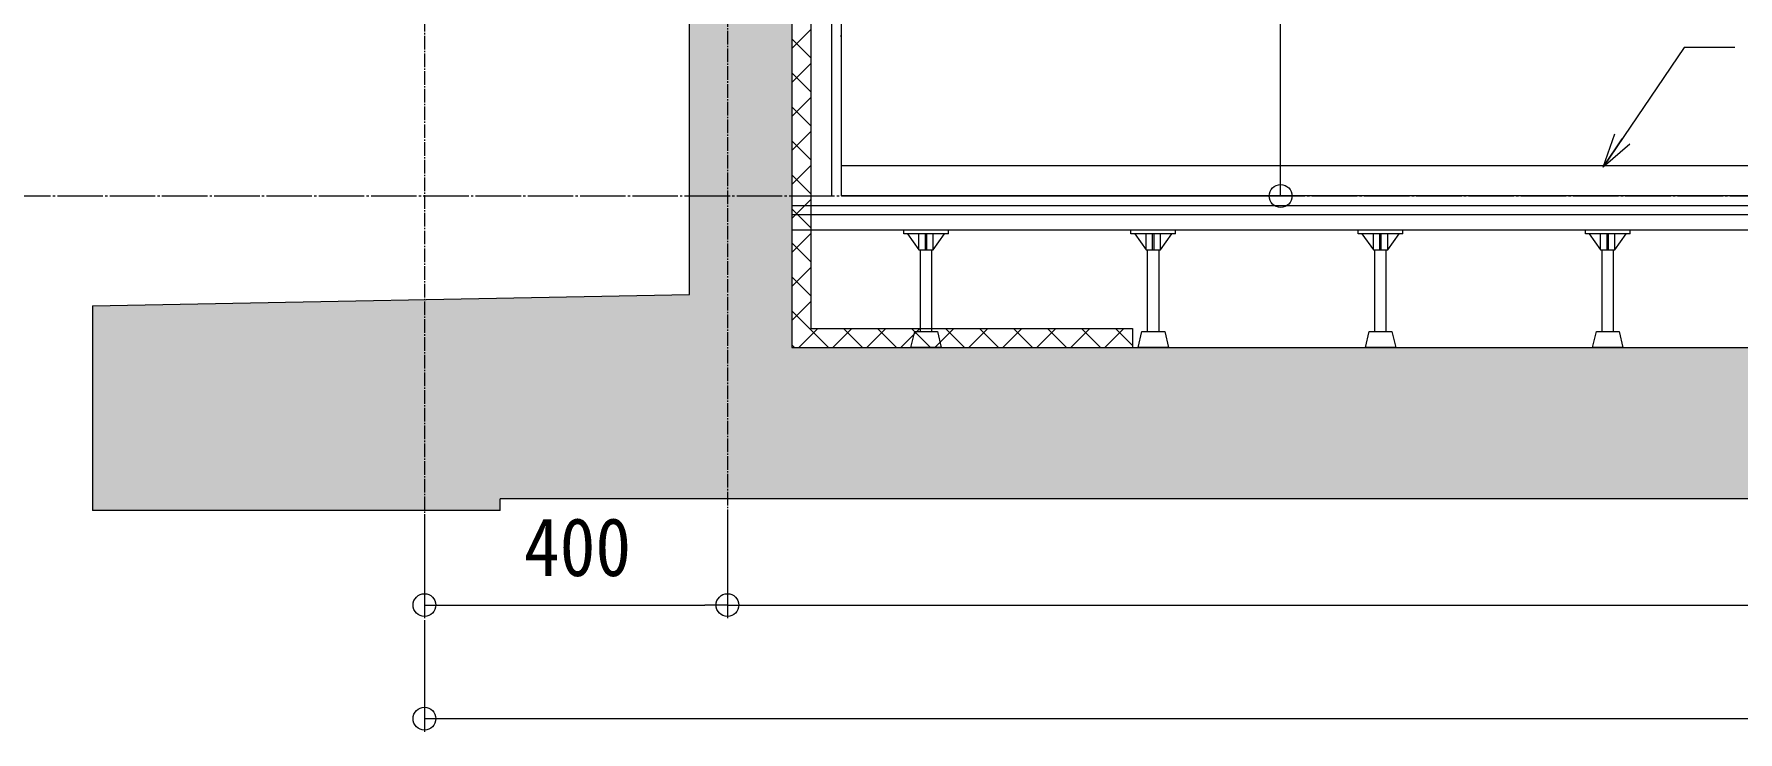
# Model space of a CAD drawing. Units: millimetres at full size, sheet at 1:30. Extents: x -17796 to 21385, y -23279 to 7734.
# Drawn here: x -2827 to -578, y -3571 to -2650 of the extents above; entities that cross this region are included whole.
import ezdxf
from ezdxf.enums import TextEntityAlignment as Align

# ---------------------------------------------------------------- set-up
doc = ezdxf.new("R2010")
doc.units = ezdxf.units.MM
doc.header["$LTSCALE"] = 30
doc.linetypes.add('USER4', pattern=[0.78, 0.6, -0.06, 0.06, -0.06])
doc.linetypes.add('USER9', pattern=[2.3, 2, -0.1, 0.1, -0.1])
for name, color, linetype, lineweight in [('0-B_0_6P', 54, 'USER4', 18), ('0-C_0_4P', 4, 'Continuous', 18), ('0-E_遮音材', 254, 'Continuous', 18), ('0-F_ｶｰﾃﾝﾚｰﾙ', 94, 'Continuous', 18), ('1-4_ﾌﾟﾛッﾄ', 41, 'Continuous', 18), ('1-F_衛生陶器・住設', 2, 'USER9', 18), ('2-2_', 7, 'Continuous', 18), ('2-A_', 6, 'Continuous', 18), ('3-B_仕上線（タイル・', 7, 'Continuous', 18), ('6-8_梁スリーブ', 7, 'Continuous', 18), ('7-C_B2', 1, 'Continuous', 18)]:
    doc.layers.add(name, color=color, linetype=linetype, lineweight=lineweight)
doc.styles.add('ＭＳ ゴシック', font='')
doc.styles.get('ＭＳ ゴシック').set_extended_font_data('MS Gothic')

msp = doc.modelspace()

# ---------------------------------------------------------------- linework, layer by layer
at = {"layer": '0-B_0_6P'}
for p, q in [((-2311.89, 296.4), (-2311.89, -3403.6)), ((-1911.89, -2060.6), (-1911.89, -3403.6))]:
    msp.add_line(p, q, dxfattribs=at)
at = {"layer": '0-C_0_4P'}
for p, q in [((-1774.39, -2080.6), (-1774.39, -2863.6)), ((-1761.89, -2080.6), (-1761.89, -2863.6)), ((1642.11, -2823.6), (-1761.89, -2823.6)), ((1844.09, -2863.6), (-1761.89, -2863.6))]:
    msp.add_line(p, q, dxfattribs=at)
at = {"layer": '0-E_遮音材'}
msp.add_line((-2750.06, -3008.71), (-2750.06, -3278.6), dxfattribs=at)
for points in [[(-1826.89, -3063.6), (-1961.89, -2293.6), (-1826.89, -2143.6)], [(-1826.89, -3063.6), (-1961.89, -2993.6), (-1961.89, -2293.6)], [(-2211.89, -3263.6), (-2750.06, -3008.71), (-1961.89, -2993.6)], [(-2750.06, -3278.6), (-2750.06, -3008.71), (-2211.89, -3263.6)], [(-2211.89, -3263.6), (-1961.89, -2993.6), (-1826.89, -3063.6)], [(-2211.89, -3263.6), (1812.76, -3063.6), (1812.76, -3263.6)], [(-2211.89, -3263.6), (-1826.89, -3063.6), (1812.76, -3063.6)], [(-2750.06, -3278.6), (-2211.89, -3263.6), (-2211.89, -3278.6)]]:
    msp.add_solid(points, dxfattribs=at)
at = {"layer": '0-F_ｶｰﾃﾝﾚｰﾙ', "color": 7}
msp.add_line((-755.82, -2825.42), (-730.52, -2788.2), dxfattribs=at)
at = {"layer": '0-F_ｶｰﾃﾝﾚｰﾙ'}
msp.add_lwpolyline([(-581.82, -2667.72), (-648.63, -2667.72), (-755.31, -2824.68)], dxfattribs=at)
at = {"layer": '0-F_ｶｰﾃﾝﾚｰﾙ', "color": 7}
msp.add_lwpolyline([(-720.55, -2794.98), (-755.82, -2825.42), (-740.49, -2781.43)], dxfattribs=at)
at = {"layer": '1-4_ﾌﾟﾛッﾄ'}
for p, q in [((-1826.89, -2668.85), (-1801.89, -2643.85)), ((-1801.89, -2681), (-1826.89, -2656)), ((-1826.89, -2713.75), (-1801.89, -2688.75)), ((-1801.89, -2725.9), (-1826.89, -2700.9)), ((-1826.89, -2758.65), (-1801.89, -2733.65)), ((-1801.89, -2770.8), (-1826.89, -2745.8)), ((-1826.89, -2803.55), (-1801.89, -2778.55)), ((-1801.89, -2815.7), (-1826.89, -2790.7)), ((-1826.89, -2848.45), (-1801.89, -2823.45)), ((-1801.89, -2860.6), (-1826.89, -2835.6)), ((-1826.89, -2893.35), (-1801.89, -2868.35)), ((-1801.89, -2905.51), (-1826.89, -2880.51)), ((-1826.89, -2938.26), (-1801.89, -2913.26)), ((-1801.89, -2950.41), (-1826.89, -2925.41)), ((-1826.89, -2983.16), (-1801.89, -2958.16)), ((-1801.89, -2995.31), (-1826.89, -2970.31)), ((-1826.89, -3028.06), (-1801.89, -3003.06)), ((-1778.5, -3063.6), (-1826.89, -3015.21)), ((-1817.53, -3063.6), (-1792.53, -3038.6)), ((-1772.63, -3063.6), (-1747.63, -3038.6)), ((-1733.59, -3063.6), (-1758.59, -3038.6)), ((-1727.73, -3063.6), (-1702.73, -3038.6)), ((-1688.69, -3063.6), (-1713.69, -3038.6)), ((-1682.83, -3063.6), (-1657.83, -3038.6)), ((-1643.79, -3063.6), (-1668.79, -3038.6)), ((-1637.93, -3063.6), (-1612.93, -3038.6)), ((-1598.89, -3063.6), (-1623.89, -3038.6)), ((-1593.03, -3063.6), (-1568.03, -3038.6)), ((-1553.99, -3063.6), (-1578.99, -3038.6)), ((-1548.12, -3063.6), (-1523.12, -3038.6)), ((-1509.09, -3063.6), (-1534.09, -3038.6)), ((-1503.22, -3063.6), (-1478.22, -3038.6)), ((-1464.19, -3063.6), (-1489.19, -3038.6)), ((-1458.32, -3063.6), (-1433.32, -3038.6)), ((-1419.28, -3063.6), (-1444.28, -3038.6)), ((-1413.42, -3063.6), (-1388.42, -3038.6)), ((-1376.89, -3061.1), (-1399.38, -3038.6)), ((-1823.4, -3063.6), (-1826.89, -3060.11))]:
    msp.add_line(p, q, dxfattribs=at)
for points in [[(-2261.89, -2108.6), (-1801.89, -2108.6), (-1801.89, -3038.6), (-1376.89, -3038.6), (-1376.89, -3063.6)], [(-2265.65, -2158.6), (-2261.89, -2158.6), (-2261.89, -2143.6), (-1826.89, -2143.6), (-1826.89, -3063.6), (-1376.89, -3063.6)]]:
    msp.add_lwpolyline(points, dxfattribs=at)
at = {"layer": '1-F_衛生陶器・住設'}
msp.add_line((-7005.42, -2863.6), (1844.09, -2863.6), dxfattribs=at)
at = {"layer": '2-2_', "color": 171}
msp.add_line((-1761.89, -2653.6), (-1761.89, -2651.1), dxfattribs=at)
at = {"layer": '2-A_'}
for p, q in [((1844.09, -2908.6), (-1826.89, -2908.6)), ((-1679.09, -2913.6), (-1679.09, -2908.6)), ((-1620.09, -2913.6), (-1679.09, -2913.6)), ((-1659.09, -2934.6), (-1659.09, -2913.6)), ((-1650.59, -2934.6), (-1650.59, -2913.6)), ((-1648.59, -2934.6), (-1648.59, -2913.6)), ((-1640.09, -2934.6), (-1640.09, -2913.6)), ((-1379.09, -2913.6), (-1379.09, -2908.6)), ((-1320.09, -2913.6), (-1379.09, -2913.6)), ((-1359.09, -2934.6), (-1359.09, -2913.6)), ((-1350.59, -2934.6), (-1350.59, -2913.6)), ((-1348.59, -2934.6), (-1348.59, -2913.6)), ((-1340.09, -2934.6), (-1340.09, -2913.6)), ((-1079.09, -2913.6), (-1079.09, -2908.6)), ((-1020.09, -2913.6), (-1079.09, -2913.6)), ((-1059.09, -2934.6), (-1059.09, -2913.6)), ((-1050.59, -2934.6), (-1050.59, -2913.6)), ((-1048.59, -2934.6), (-1048.59, -2913.6)), ((-1040.09, -2934.6), (-1040.09, -2913.6)), ((-779.09, -2913.6), (-779.09, -2908.6)), ((-720.09, -2913.6), (-779.09, -2913.6)), ((-759.09, -2934.6), (-759.09, -2913.6)), ((-750.59, -2934.6), (-750.59, -2913.6)), ((-748.59, -2934.6), (-748.59, -2913.6)), ((-740.09, -2934.6), (-740.09, -2913.6)), ((-1657.09, -3042.6), (-1657.09, -2934.6)), ((-1642.09, -3042.6), (-1642.09, -2934.6)), ((-1357.09, -3042.6), (-1357.09, -2934.6)), ((-1342.09, -3042.6), (-1342.09, -2934.6)), ((-1057.09, -3042.6), (-1057.09, -2934.6)), ((-1042.09, -3042.6), (-1042.09, -2934.6)), ((-757.09, -3042.6), (-757.09, -2934.6)), ((-742.09, -3042.6), (-742.09, -2934.6))]:
    msp.add_line(p, q, dxfattribs=at)
for points in [[(-1620.09, -2913.6), (-1620.09, -2908.6), (-1679.09, -2908.6)], [(-1320.09, -2913.6), (-1320.09, -2908.6), (-1379.09, -2908.6)], [(-1020.09, -2913.6), (-1020.09, -2908.6), (-1079.09, -2908.6)], [(-720.09, -2913.6), (-720.09, -2908.6), (-779.09, -2908.6)]]:
    msp.add_lwpolyline(points, dxfattribs=at)
for points in [[(-1625.09, -2913.6), (-1674.09, -2913.6), (-1659.09, -2934.6), (-1640.09, -2934.6)], [(-1325.09, -2913.6), (-1374.09, -2913.6), (-1359.09, -2934.6), (-1340.09, -2934.6)], [(-1025.09, -2913.6), (-1074.09, -2913.6), (-1059.09, -2934.6), (-1040.09, -2934.6)], [(-725.09, -2913.6), (-774.09, -2913.6), (-759.09, -2934.6), (-740.09, -2934.6)], [(-1629.59, -3063.6), (-1669.59, -3063.6), (-1664.59, -3042.6), (-1634.59, -3042.6)], [(-1329.59, -3063.6), (-1369.59, -3063.6), (-1364.59, -3042.6), (-1334.59, -3042.6)], [(-1029.59, -3063.6), (-1069.59, -3063.6), (-1064.59, -3042.6), (-1034.59, -3042.6)], [(-729.59, -3063.6), (-769.59, -3063.6), (-764.59, -3042.6), (-734.59, -3042.6)]]:
    msp.add_lwpolyline(points, close=True, dxfattribs=at)
at = {"layer": '3-B_仕上線（タイル・', "color": 6}
for p, q in [((-1181.5, -2833.6), (-1181.5, -2093.6)), ((-1741.89, -2863.6), (-1164, -2863.6)), ((-2311.89, -3288.6), (-2311.89, -3421.1)), ((-1911.89, -3288.6), (-1911.89, -3421.1)), ((-1911.89, -3288.6), (-1911.89, -3421.1)), ((-2281.89, -3403.6), (-1941.89, -3403.6)), ((-1881.89, -3403.6), (1658.11, -3403.6)), ((-2311.89, -3423.6), (-2311.89, -3571.1)), ((-2281.89, -3553.6), (1658.11, -3553.6))]:
    msp.add_line(p, q, dxfattribs=at)
at = {"layer": '3-B_仕上線（タイル・'}
for p, q in [((-1181.5, -2863.6), (-1181.5, -2833.6)), ((-2311.89, -3403.6), (-2281.89, -3403.6)), ((-1911.89, -3403.6), (-1941.89, -3403.6)), ((-1911.89, -3403.6), (-1881.89, -3403.6)), ((-2311.89, -3553.6), (-2281.89, -3553.6))]:
    msp.add_line(p, q, dxfattribs=at)
for centre in [(-1181.5, -2863.6), (-2311.89, -3403.6), (-1911.89, -3403.6), (-1911.89, -3403.6), (-2311.89, -3553.6)]:
    msp.add_circle(centre, 15, dxfattribs=at)
at = {"layer": '6-8_梁スリーブ'}
for p, q in [((-1826.89, -3063.6), (1812.76, -3063.6)), ((-2211.89, -3278.6), (-2750.06, -3278.6)), ((1812.76, -3263.6), (-2211.89, -3263.6)), ((-2211.89, -3278.6), (-2211.89, -3263.6))]:
    msp.add_line(p, q, dxfattribs=at)
msp.add_lwpolyline([(-2750.06, -3008.71), (-1961.89, -2993.6), (-1961.89, -2293.6), (-2361.89, -2293.6), (-2361.89, -2158.6), (-2261.89, -2158.6), (-2261.89, -2143.6), (-1826.89, -2143.6), (-1826.89, -3063.6)], dxfattribs=at)
at = {"layer": '7-C_B2'}
for p, q in [((1844.09, -2876.6), (-1826.89, -2876.6)), ((1844.09, -2888.6), (-1826.89, -2888.6))]:
    msp.add_line(p, q, dxfattribs=at)

# ---------------------------------------------------------------- texts
at = {"layer": '3-B_仕上線（タイル・', "color": 9, "style": 'ＭＳ ゴシック', "width": 0.9}
msp.add_text('400', height=76.98, dxfattribs=at).set_placement((-2180.46, -3388.41), align=Align.BOTTOM_LEFT)

doc.saveas('drawing.dxf')
